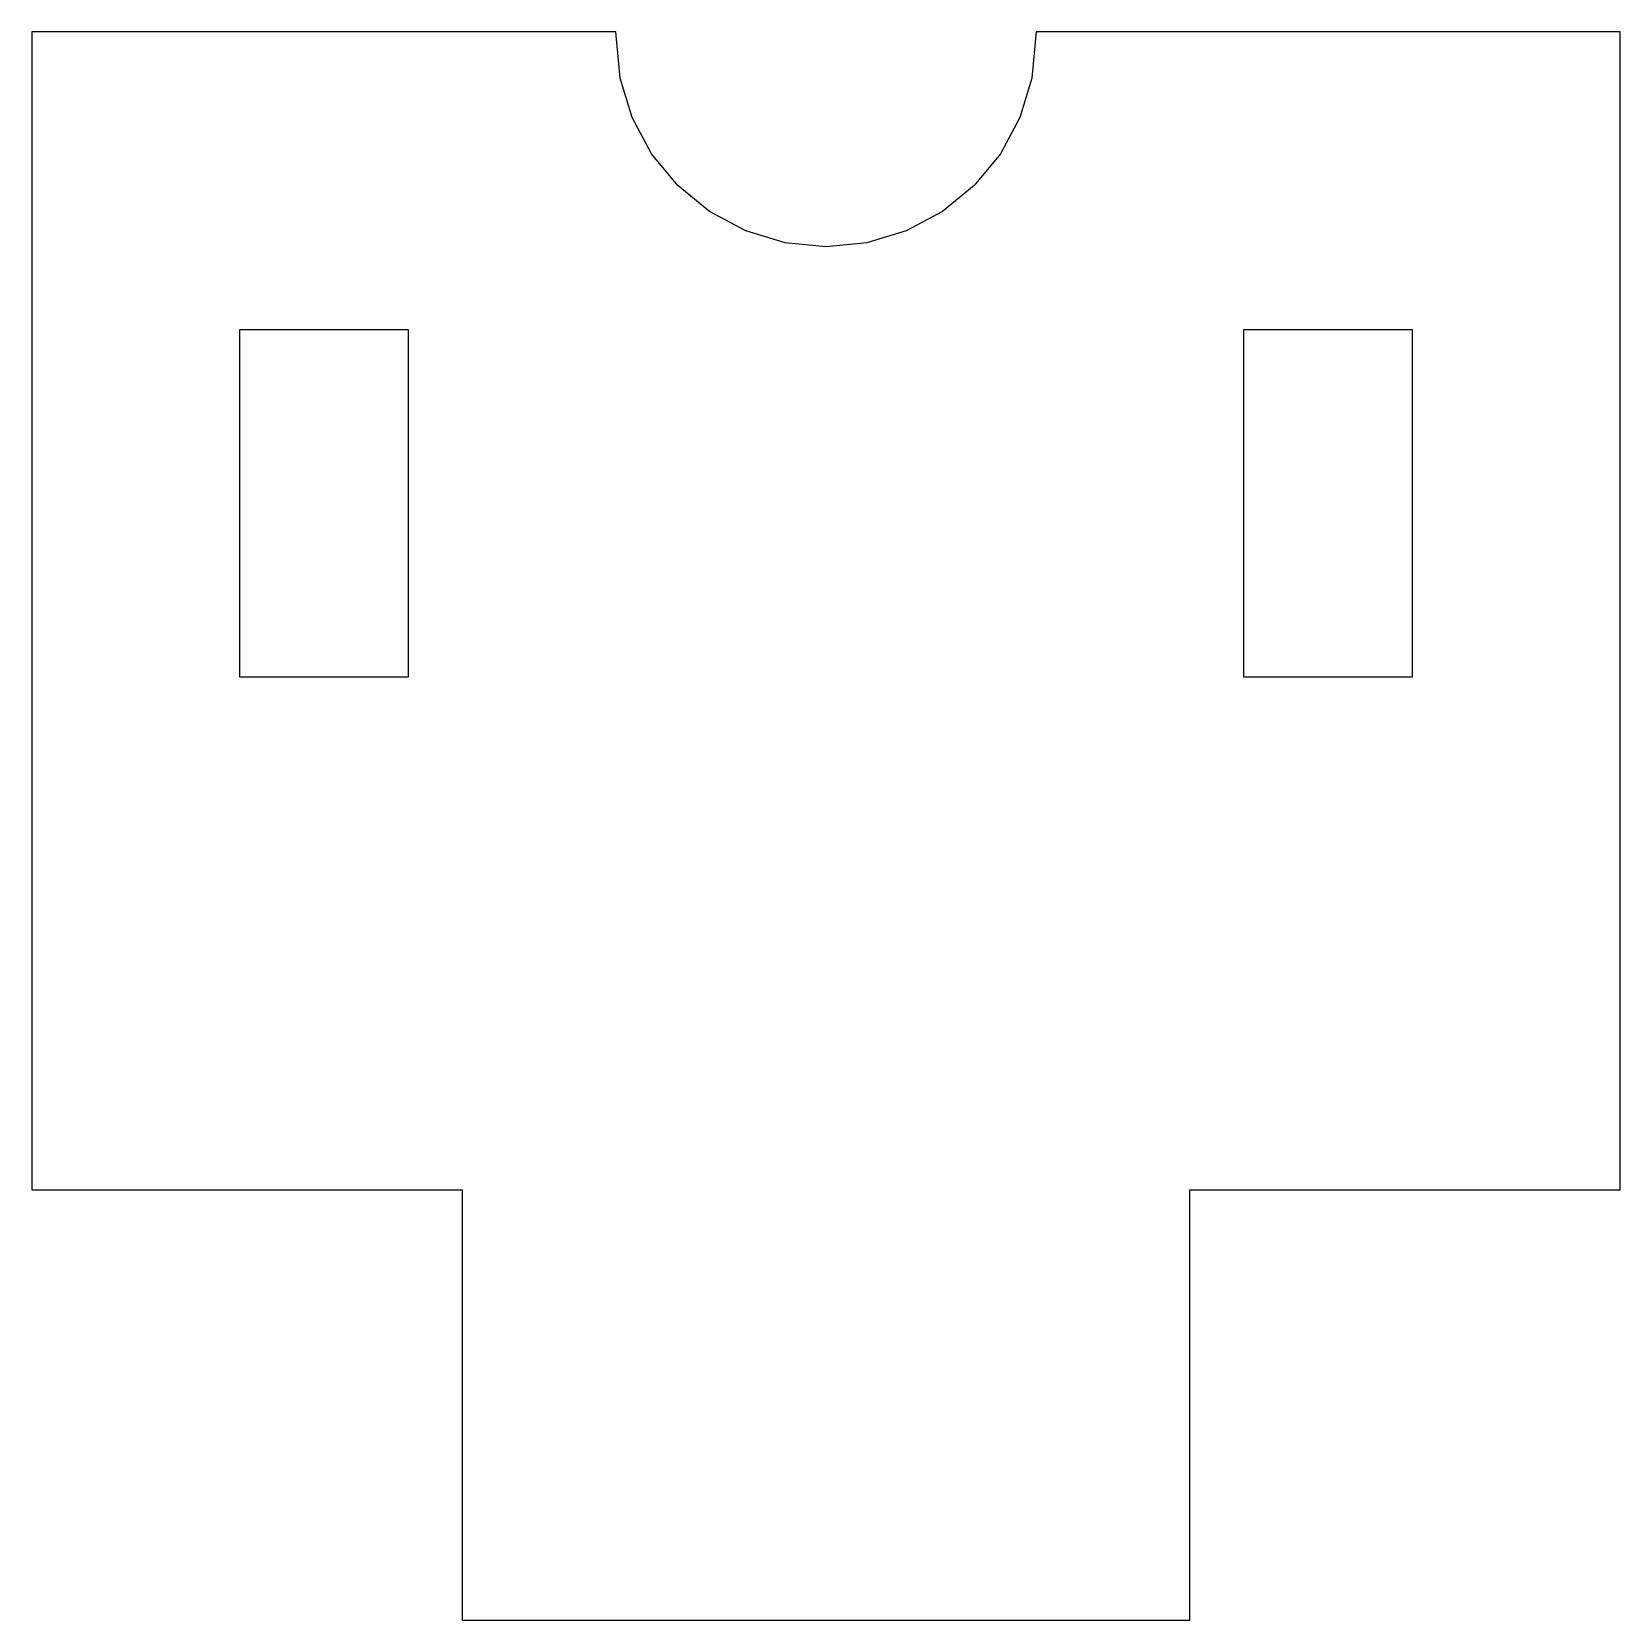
# Model space of a CAD drawing. Header units: metres. Extents: x -11.1 to 11.1, y -6.1 to 16.1.
import ezdxf

# ---------------------------------------------------------------- set-up
doc = ezdxf.new("R2010")
doc.units = ezdxf.units.M

msp = doc.modelspace()

# ---------------------------------------------------------------- linework, layer by layer
for p, q in [((-2.932, 16.075), (-11.075, 16.075)), ((-11.075, 16.075), (-11.075, -0.075)), ((-2.868, 15.429), (-2.932, 16.075)), ((2.932, 16.075), (2.868, 15.429)), ((11.075, 16.075), (2.932, 16.075)), ((11.075, -0.075), (11.075, 16.075)), ((-2.702, 14.881), (-2.868, 15.429)), ((2.868, 15.429), (2.702, 14.881)), ((-2.432, 14.375), (-2.702, 14.881)), ((2.702, 14.881), (2.432, 14.375)), ((-2.068, 13.932), (-2.432, 14.375)), ((2.432, 14.375), (2.068, 13.932)), ((-1.625, 13.568), (-2.068, 13.932)), ((2.068, 13.932), (1.625, 13.568)), ((-1.119, 13.298), (-1.625, 13.568)), ((1.625, 13.568), (1.119, 13.298)), ((-0.571, 13.132), (-1.119, 13.298)), ((1.119, 13.298), (0.571, 13.132)), ((0, 13.075), (-0.571, 13.132)), ((0.571, 13.132), (0, 13.075)), ((-8.175, 7.075), (-8.175, 11.925)), ((-8.175, 11.925), (-5.825, 11.925)), ((-5.825, 11.925), (-5.825, 7.075)), ((5.825, 7.075), (5.825, 11.925)), ((5.825, 11.925), (8.175, 11.925)), ((8.175, 11.925), (8.175, 7.075)), ((-5.825, 7.075), (-8.175, 7.075)), ((8.175, 7.075), (5.825, 7.075)), ((-11.075, -0.075), (-5.075, -0.075)), ((-5.075, -0.075), (-5.075, -6.075)), ((5.075, -0.075), (11.075, -0.075)), ((5.075, -6.075), (5.075, -0.075)), ((-5.075, -6.075), (5.075, -6.075))]:
    msp.add_line(p, q)

doc.saveas('drawing.dxf')
